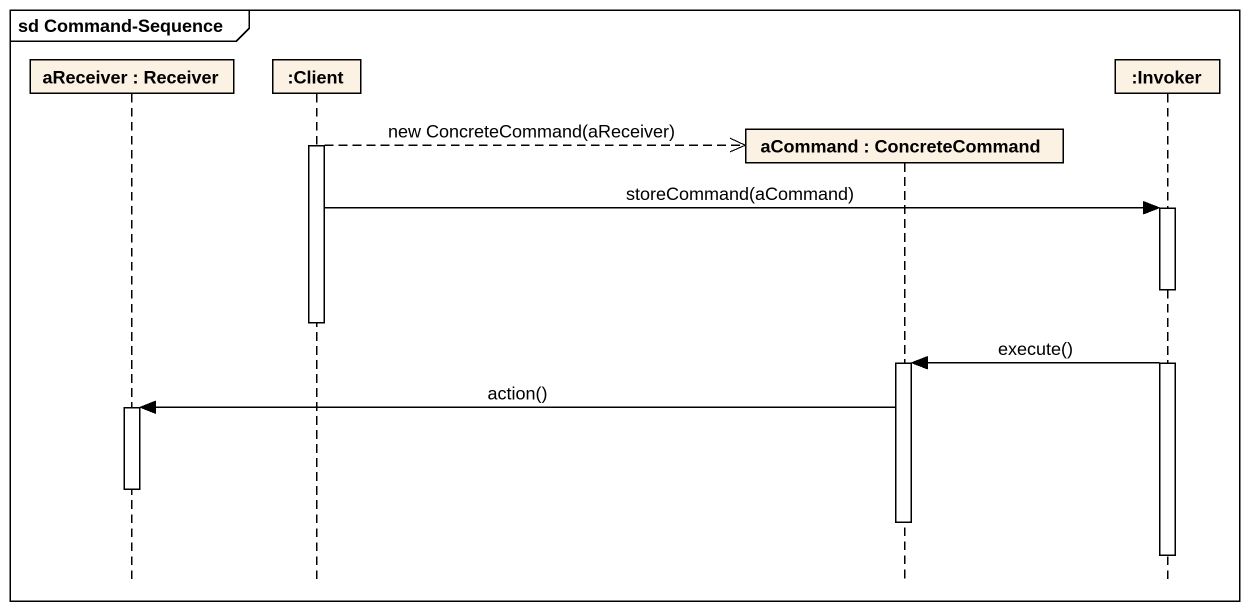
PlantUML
@startuml
mainframe sd Command-Sequence
hide footbox
participant "aReceiver : Receiver" as aReceiver
participant ":Client" as Client
participant "aCommand : ConcreteCommand" as aCommand
participant ":Invoker" as Invoker

activate Client
Client -->> aCommand ** : new ConcreteCommand(aReceiver)
Client -> Invoker : storeCommand(aCommand)
activate Invoker
deactivate Client
Invoker -> aCommand : execute()
activate aCommand
aCommand -> aReceiver : action()
activate aReceiver
deactivate aReceiver
deactivate aCommand
deactivate Invoker
@enduml
